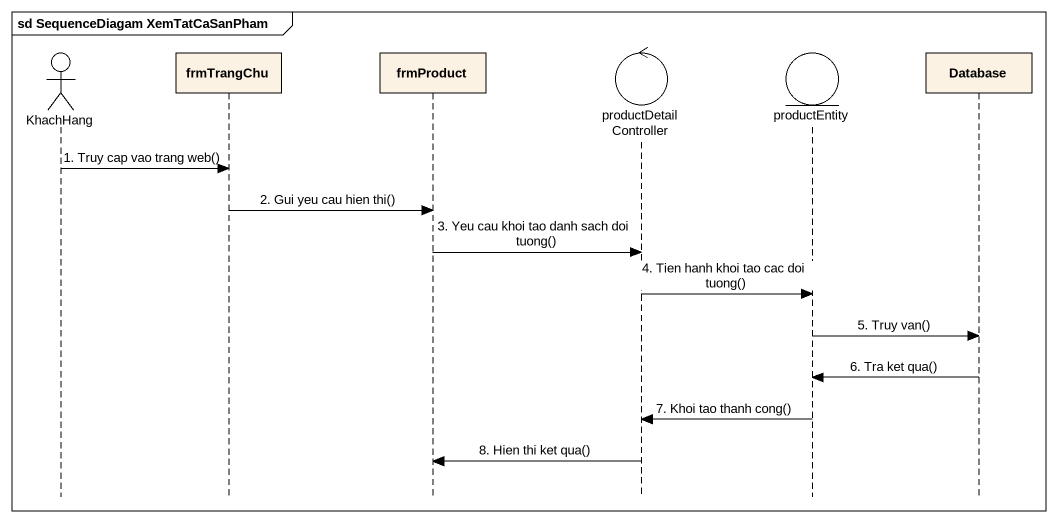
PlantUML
@startuml
mainframe sd SequenceDiagam XemTatCaSanPham
hide footbox
actor KhachHang
participant frmTrangChu
participant frmProduct
control productDetailController
entity productEntity
participant "Database" as Database_

KhachHang -> frmTrangChu : 1. Truy cap vao trang web()
frmTrangChu -> frmProduct : 2. Gui yeu cau hien thi()
frmProduct -> productDetailController : 3. Yeu cau khoi tao danh sach doi tuong()
productDetailController -> productEntity : 4. Tien hanh khoi tao cac doi tuong()
productEntity -> Database_ : 5. Truy van()
Database_ -> productEntity : 6. Tra ket qua()
productEntity -> productDetailController : 7. Khoi tao thanh cong()
productDetailController -> frmProduct : 8. Hien thi ket qua()
@enduml
